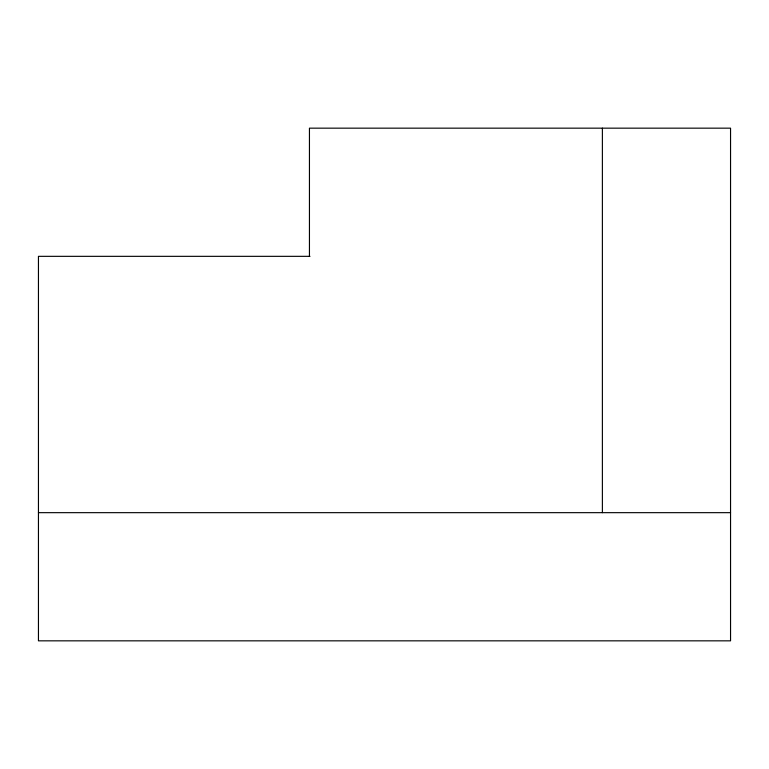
<?xml version="1.0" encoding="UTF-8"?>
<svg xmlns="http://www.w3.org/2000/svg" width="769" height="769" viewBox="0 0 769 769"><rect width="100%" height="100%" fill="white"/><g stroke="black" fill="none" stroke-linecap="round" stroke-linejoin="round"><path stroke-width="1.15" d="M309.984 256.337L38.45 256.337L38.45 640.837L730.55 640.837L730.55 128.163L309.446 128.163L309.446 256.337M38.45 512.663L730.55 512.663M602.387 128.163L602.387 512.663"/></g></svg>
